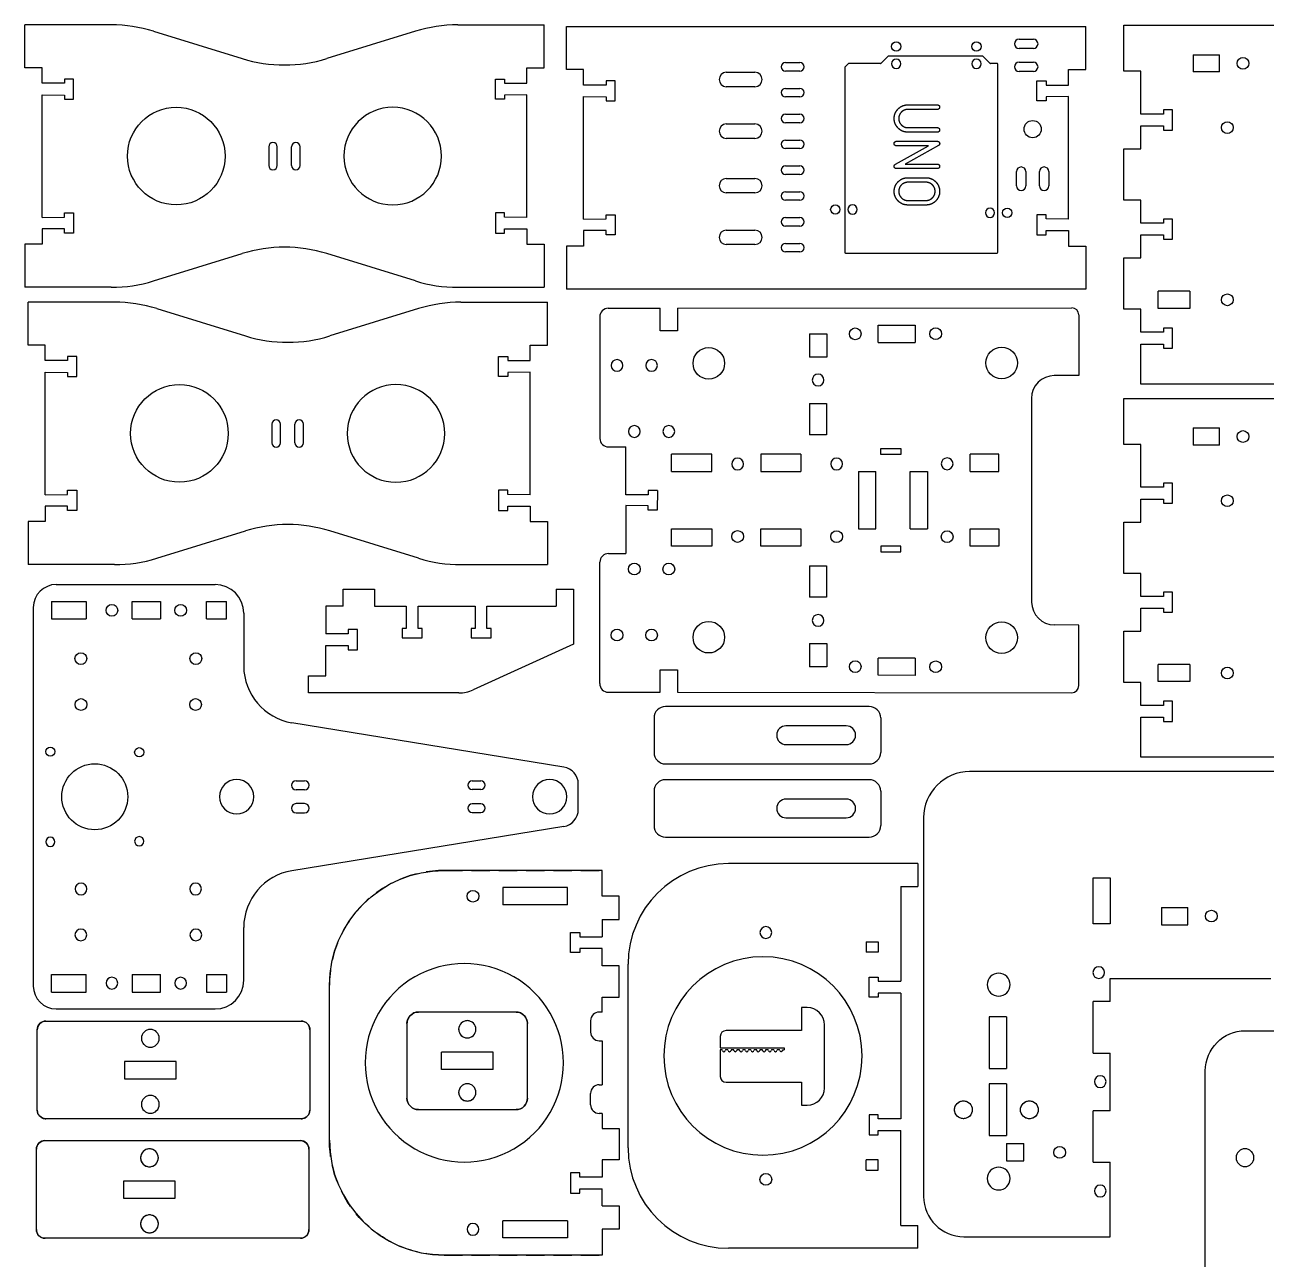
# Model space of a CAD drawing. Header units: millimetres. Extents: x 58 to 1328, y -752 to 2.
# Drawn here: x 58.4 to 491, y -427.8 to 2.2 of the extents above; entities that cross this region are included whole.
import ezdxf

# ---------------------------------------------------------------- set-up
doc = ezdxf.new("R2010")
doc.units = ezdxf.units.MM
doc.linetypes.add('HIDDEN', pattern=[9.525, 6.35, -3.175])
doc.layers.get('0').update_dxf_attribs({"color": 253, "lineweight": 70, "true_color": 0x8faf8f})
doc.layers.add('Hidden', color=38, linetype='HIDDEN', lineweight=70, true_color=0x482605)

msp = doc.modelspace()

# ---------------------------------------------------------------- linework, layer by layer
at = {"color": 38, "lineweight": -3, "true_color": 0x482605}
for p, q in [((88.51, 2.15), (58.38, 2.15)), ((58.38, -12.83), (58.38, 2.15)), ((209.26, 2.15), (239.38, 2.15)), ((239.38, -12.83), (239.38, 2.15)), ((247.15, 1.53), (428.15, 1.53)), ((247.15, -13.45), (247.15, 1.53)), ((428.15, -13.45), (428.15, 1.53)), ((441.41, 2), (616.01, 2)), ((441.41, -14), (441.41, 2)), ((103.25, -0.07), (134.14, -9.6)), ((194.51, -0.07), (163.62, -9.6)), ((404.9, -2.85), (409.9, -2.85)), ((409.9, -6.09), (404.9, -6.09)), ((465.58, -8.26), (465.58, -14.26)), ((465.58, -8.26), (474.73, -8.26)), ((474.73, -14.26), (474.73, -8.26)), ((64.38, -12.83), (58.38, -12.83)), ((64.38, -18.2), (64.38, -12.83)), ((233.38, -18.2), (233.38, -12.83)), ((233.38, -12.83), (239.38, -12.83)), ((323.53, -10.97), (328.53, -10.97)), ((344.16, -12.77), (344.16, -77.08)), ((345.46, -11.37), (344.23, -12.59)), ((356.63, -11.29), (345.64, -11.29)), ((359.2, -8.83), (356.81, -11.22)), ((392.19, -8.75), (359.38, -8.75)), ((394.76, -11.22), (392.37, -8.83)), ((397.24, -11.29), (394.94, -11.29)), ((397.5, -77.08), (397.5, -11.55)), ((404.9, -10.85), (409.9, -10.85)), ((72.18, -16.75), (72.18, -18.2)), ((75.38, -16.75), (72.18, -16.75)), ((75.38, -23.75), (75.38, -16.75)), ((222.38, -23.75), (222.38, -16.75)), ((222.38, -16.75), (225.58, -16.75)), ((225.58, -16.75), (225.58, -18.2)), ((253.15, -13.45), (247.15, -13.45)), ((253.15, -18.82), (253.15, -13.45)), ((302.87, -14.39), (312.87, -14.39)), ((328.53, -13.97), (323.53, -13.97)), ((409.9, -14.09), (404.9, -14.09)), ((422.15, -18.82), (422.15, -13.45)), ((422.15, -13.45), (428.15, -13.45)), ((447.41, -14), (441.41, -14)), ((447.41, -28.95), (447.41, -14)), ((474.73, -14.26), (465.58, -14.26)), ((72.18, -18.2), (64.38, -18.2)), ((225.58, -18.2), (233.38, -18.2)), ((260.95, -18.82), (253.15, -18.82)), ((260.95, -17.37), (260.95, -18.82)), ((264.15, -17.37), (260.95, -17.37)), ((264.15, -24.37), (264.15, -17.37)), ((312.87, -19.39), (302.87, -19.39)), ((323.53, -19.97), (328.53, -19.97)), ((411.15, -24.37), (411.15, -17.37)), ((411.15, -17.37), (414.35, -17.37)), ((414.35, -17.37), (414.35, -18.82)), ((414.35, -18.82), (422.15, -18.82)), ((64.38, -22.2), (72.18, -22.3)), ((64.38, -64.92), (64.38, -22.2)), ((72.18, -22.3), (72.18, -23.75)), ((72.18, -23.75), (75.38, -23.75)), ((225.58, -23.75), (222.38, -23.75)), ((233.38, -22.2), (225.58, -22.3)), ((225.58, -22.3), (225.58, -23.75)), ((233.38, -64.92), (233.38, -22.2)), ((253.15, -22.82), (260.95, -22.92)), ((253.15, -65.54), (253.15, -22.82)), ((260.95, -22.92), (260.95, -24.37)), ((260.95, -24.37), (264.15, -24.37)), ((328.53, -22.97), (323.53, -22.97)), ((366.14, -25.72), (375.88, -25.72)), ((414.35, -24.37), (411.15, -24.37)), ((422.15, -22.82), (414.35, -22.92)), ((414.35, -22.92), (414.35, -24.37)), ((422.15, -65.54), (422.15, -22.82)), ((323.53, -28.97), (328.53, -28.97)), ((375.88, -27.31), (368.09, -27.31)), ((455.21, -28.95), (447.41, -28.95)), ((455.21, -27.5), (455.21, -28.95)), ((458.41, -27.5), (455.21, -27.5)), ((458.41, -34.5), (458.41, -27.5)), ((302.87, -32.39), (312.87, -32.39)), ((328.53, -31.97), (323.53, -31.97)), ((368.08, -33.65), (375.88, -33.65)), ((447.41, -33.05), (455.21, -33.05)), ((447.41, -41.05), (447.41, -33.05)), ((455.21, -33.05), (455.21, -34.5)), ((455.21, -34.5), (458.41, -34.5)), ((312.87, -37.39), (302.87, -37.39)), ((323.53, -37.97), (328.53, -37.97)), ((362.74, -38.41), (375.43, -38.41)), ((375.88, -35.24), (366.14, -35.24)), ((143.38, -40.31), (143.38, -46.81)), ((146.38, -46.81), (146.38, -40.31)), ((151.38, -46.81), (151.38, -40.31)), ((154.38, -46.81), (154.38, -40.31)), ((328.53, -40.97), (323.53, -40.97)), ((361.79, -46.44), (373.39, -40)), ((373.39, -40), (362.75, -40)), ((376.83, -39.9), (365.24, -46.34)), ((441.41, -41.05), (447.41, -41.05)), ((441.41, -58.95), (441.41, -41.05)), ((323.53, -46.97), (328.53, -46.97)), ((365.24, -46.34), (374.98, -46.34)), ((302.87, -51.39), (312.87, -51.39)), ((328.53, -49.97), (323.53, -49.97)), ((374.98, -47.93), (363.24, -47.93)), ((366.14, -51.1), (372.49, -51.1)), ((404.03, -53.98), (404.03, -48.98)), ((407.27, -48.98), (407.27, -53.98)), ((412.03, -53.98), (412.03, -48.98)), ((415.27, -48.98), (415.27, -53.98)), ((323.53, -55.97), (328.53, -55.97)), ((372.49, -52.69), (368.09, -52.69)), ((312.87, -56.39), (302.87, -56.39)), ((328.53, -58.97), (323.53, -58.97)), ((368.08, -59.03), (372.49, -59.03)), ((447.41, -58.95), (441.41, -58.95)), ((447.41, -66.95), (447.41, -58.95)), ((64.38, -64.92), (72.18, -64.82)), ((72.18, -64.82), (72.18, -63.37)), ((72.18, -63.37), (75.38, -63.37)), ((75.38, -63.37), (75.38, -70.37)), ((222.38, -63.37), (222.38, -70.37)), ((225.58, -63.37), (222.38, -63.37)), ((225.58, -64.82), (225.58, -63.37)), ((233.38, -64.92), (225.58, -64.82)), ((260.95, -65.44), (260.95, -63.99)), ((260.95, -63.99), (264.15, -63.99)), ((264.15, -63.99), (264.15, -70.99)), ((369.76, -60.62), (366.14, -60.62)), ((411.15, -63.99), (411.15, -70.99)), ((414.35, -63.99), (411.15, -63.99)), ((414.35, -65.44), (414.35, -63.99)), ((72.18, -68.92), (64.38, -68.92)), ((64.38, -68.92), (64.38, -74.29)), ((72.18, -70.37), (72.18, -68.92)), ((225.58, -68.92), (233.38, -68.92)), ((225.58, -70.37), (225.58, -68.92)), ((233.38, -68.92), (233.38, -74.29)), ((253.15, -65.54), (260.95, -65.44)), ((323.53, -64.97), (328.53, -64.97)), ((328.53, -67.97), (323.53, -67.97)), ((422.15, -65.54), (414.35, -65.44)), ((455.21, -66.95), (447.41, -66.95)), ((455.21, -65.5), (455.21, -66.95)), ((458.41, -65.5), (455.21, -65.5)), ((458.41, -72.5), (458.41, -65.5)), ((75.38, -70.37), (72.18, -70.37)), ((222.38, -70.37), (225.58, -70.37)), ((260.95, -69.54), (253.15, -69.54)), ((253.15, -69.54), (253.15, -74.91)), ((260.95, -70.99), (260.95, -69.54)), ((264.15, -70.99), (260.95, -70.99)), ((302.87, -69.39), (312.87, -69.39)), ((411.15, -70.99), (414.35, -70.99)), ((414.35, -69.54), (422.15, -69.54)), ((414.35, -70.99), (414.35, -69.54)), ((422.15, -69.54), (422.15, -74.91)), ((447.41, -71.05), (455.21, -71.05)), ((447.41, -79.05), (447.41, -71.05)), ((455.21, -71.05), (455.21, -72.5)), ((455.21, -72.5), (458.41, -72.5)), ((64.38, -74.29), (58.38, -74.29)), ((58.38, -74.29), (58.38, -89.27)), ((103.25, -87.05), (134.14, -77.52)), ((194.51, -87.05), (163.62, -77.52)), ((233.38, -74.29), (239.38, -74.29)), ((239.38, -74.29), (239.38, -89.27)), ((253.15, -74.91), (247.15, -74.91)), ((247.15, -74.91), (247.15, -89.89)), ((312.87, -74.39), (302.87, -74.39)), ((323.53, -73.97), (328.53, -73.97)), ((328.53, -76.97), (323.53, -76.97)), ((344.41, -77.33), (397.24, -77.33)), ((422.15, -74.91), (428.15, -74.91)), ((428.15, -74.91), (428.15, -89.89)), ((441.41, -79.05), (447.41, -79.05)), ((441.41, -96.95), (441.41, -79.05)), ((88.51, -89.27), (58.38, -89.27)), ((209.26, -89.27), (239.38, -89.27)), ((428.15, -89.89), (247.15, -89.89)), ((453.42, -96.64), (453.42, -90.64)), ((464.42, -90.64), (453.42, -90.64)), ((464.42, -90.64), (464.42, -96.64)), ((89.63, -94.47), (59.5, -94.47)), ((59.5, -109.45), (59.5, -94.47)), ((210.38, -94.47), (240.5, -94.47)), ((240.5, -109.45), (240.5, -94.47)), ((104.37, -96.69), (135.26, -106.22)), ((195.63, -96.69), (164.74, -106.22)), ((261.75, -96.6), (279.83, -96.58)), ((279.83, -104.48), (279.83, -96.58)), ((285.83, -96.57), (423.25, -96.41)), ((285.83, -96.57), (285.83, -104.48)), ((425.76, -98.91), (425.78, -120.01)), ((447.41, -96.95), (441.41, -96.95)), ((447.41, -104.95), (447.41, -96.95)), ((464.42, -96.64), (453.42, -96.64)), ((258.76, -99.61), (258.81, -141.91)), ((355.86, -102.49), (368.76, -102.47)), ((355.86, -108.49), (355.86, -102.49)), ((368.76, -102.47), (368.76, -108.47)), ((455.21, -103.5), (455.21, -104.95)), ((458.41, -103.5), (455.21, -103.5)), ((458.41, -110.5), (458.41, -103.5)), ((285.83, -104.48), (279.83, -104.48)), ((331.87, -105.45), (331.87, -113.6)), ((331.87, -105.45), (337.87, -105.45)), ((337.87, -105.45), (337.87, -113.6)), ((455.21, -104.95), (447.41, -104.95)), ((65.5, -109.45), (59.5, -109.45)), ((65.5, -114.82), (65.5, -109.45)), ((234.5, -114.82), (234.5, -109.45)), ((234.5, -109.45), (240.5, -109.45)), ((355.86, -108.49), (368.76, -108.47)), ((447.41, -123), (447.41, -109.05)), ((447.41, -109.05), (455.21, -109.05)), ((455.21, -109.05), (455.21, -110.5)), ((455.21, -110.5), (458.41, -110.5)), ((73.3, -114.82), (65.5, -114.82)), ((73.3, -113.37), (73.3, -114.82)), ((76.5, -113.37), (73.3, -113.37)), ((76.5, -120.37), (76.5, -113.37)), ((223.5, -120.37), (223.5, -113.37)), ((223.5, -113.37), (226.7, -113.37)), ((226.7, -113.37), (226.7, -114.82)), ((226.7, -114.82), (234.5, -114.82)), ((337.87, -113.6), (331.87, -113.6)), ((65.5, -118.82), (73.3, -118.92)), ((65.5, -161.54), (65.5, -118.82)), ((73.3, -118.92), (73.3, -120.37)), ((73.3, -120.37), (76.5, -120.37)), ((226.7, -120.37), (223.5, -120.37)), ((234.5, -118.82), (226.7, -118.92)), ((226.7, -118.92), (226.7, -120.37)), ((234.5, -161.54), (234.5, -118.82)), ((425.78, -120.01), (417.2, -120.03)), ((1201.31, -123), (447.41, -123)), ((331.83, -129.72), (337.83, -129.71)), ((331.83, -129.72), (331.85, -140.66)), ((337.83, -129.71), (337.85, -140.66)), ((409.22, -128.04), (409.3, -198.91)), ((441.41, -128), (616.01, -128)), ((441.41, -144), (441.41, -128)), ((144.5, -136.93), (144.5, -143.43)), ((147.5, -143.43), (147.5, -136.93)), ((152.5, -143.43), (152.5, -136.93)), ((155.5, -143.43), (155.5, -136.93)), ((465.58, -138.26), (465.58, -144.26)), ((465.58, -138.26), (474.73, -138.26)), ((474.73, -144.26), (474.73, -138.26)), ((337.85, -140.66), (331.85, -140.66)), ((261.81, -144.9), (267.81, -144.89)), ((267.83, -161.63), (267.81, -144.89)), ((356.73, -145.49), (363.68, -145.48)), ((356.73, -147.49), (356.73, -145.49)), ((363.68, -145.48), (363.68, -147.48)), ((447.41, -144), (441.41, -144)), ((447.41, -158.95), (447.41, -144)), ((474.73, -144.26), (465.58, -144.26)), ((297.78, -147.46), (283.78, -147.46)), ((283.78, -153.46), (283.78, -147.46)), ((297.78, -153.46), (297.78, -147.46)), ((328.88, -147.46), (314.88, -147.46)), ((314.88, -147.46), (314.88, -153.46)), ((328.88, -147.46), (328.88, -153.46)), ((363.68, -147.48), (356.73, -147.49)), ((397.83, -147.46), (387.83, -147.46)), ((387.83, -153.46), (387.83, -147.46)), ((397.83, -153.46), (397.83, -147.46)), ((283.78, -153.46), (297.78, -153.46)), ((314.88, -153.46), (328.88, -153.46)), ((348.96, -153.47), (354.96, -153.46)), ((348.96, -153.47), (348.99, -173.46)), ((354.99, -173.47), (354.96, -153.46)), ((366.96, -153.47), (372.96, -153.46)), ((366.98, -173.46), (366.96, -153.47)), ((372.96, -153.46), (372.98, -173.47)), ((387.83, -153.46), (397.83, -153.46)), ((73.3, -161.44), (73.3, -159.99)), ((73.3, -159.99), (76.5, -159.99)), ((76.5, -159.99), (76.5, -166.99)), ((223.5, -159.99), (223.5, -166.99)), ((226.7, -159.99), (223.5, -159.99)), ((226.7, -161.44), (226.7, -159.99)), ((278.84, -160.02), (275.63, -160.05)), ((275.63, -160.05), (275.63, -161.56)), ((278.84, -160.02), (278.83, -166.91)), ((455.21, -158.95), (447.41, -158.95)), ((455.21, -157.5), (455.21, -158.95)), ((458.41, -157.5), (455.21, -157.5)), ((458.41, -164.5), (458.41, -157.5)), ((65.5, -161.54), (73.3, -161.44)), ((234.5, -161.54), (226.7, -161.44)), ((275.63, -161.56), (267.83, -161.63)), ((447.41, -163.05), (455.21, -163.05)), ((447.41, -171.05), (447.41, -163.05)), ((455.21, -163.05), (455.21, -164.5)), ((73.3, -165.54), (65.5, -165.54)), ((65.5, -165.54), (65.5, -170.91)), ((73.3, -166.99), (73.3, -165.54)), ((76.5, -166.99), (73.3, -166.99)), ((223.5, -166.99), (226.7, -166.99)), ((226.7, -165.54), (234.5, -165.54)), ((226.7, -166.99), (226.7, -165.54)), ((234.5, -165.54), (234.5, -170.91)), ((267.83, -165.3), (267.81, -182.04)), ((275.63, -165.38), (267.83, -165.3)), ((275.63, -166.88), (275.63, -165.38)), ((278.83, -166.91), (275.63, -166.88)), ((455.21, -164.5), (458.41, -164.5)), ((65.5, -170.91), (59.5, -170.91)), ((59.5, -170.91), (59.5, -185.89)), ((234.5, -170.91), (240.5, -170.91)), ((240.5, -170.91), (240.5, -185.89)), ((441.41, -171.05), (447.41, -171.05)), ((441.41, -188.95), (441.41, -171.05)), ((104.37, -183.67), (135.26, -174.14)), ((195.63, -183.67), (164.74, -174.14)), ((283.78, -173.47), (297.78, -173.47)), ((283.78, -179.47), (283.78, -173.47)), ((297.78, -173.47), (297.78, -179.47)), ((314.88, -173.47), (328.88, -173.47)), ((314.88, -179.47), (314.88, -173.47)), ((328.88, -173.47), (328.88, -179.47)), ((348.99, -173.46), (354.99, -173.47)), ((366.98, -173.46), (372.98, -173.47)), ((387.83, -173.47), (397.83, -173.47)), ((387.83, -179.47), (387.83, -173.47)), ((397.83, -173.47), (397.83, -179.47)), ((297.78, -179.47), (283.78, -179.47)), ((328.88, -179.47), (314.88, -179.47)), ((356.73, -179.44), (356.73, -181.44)), ((363.68, -179.45), (356.73, -179.44)), ((356.73, -181.44), (363.68, -181.45)), ((363.68, -181.45), (363.68, -179.45)), ((397.83, -179.47), (387.83, -179.47)), ((89.63, -185.89), (59.5, -185.89)), ((210.38, -185.89), (240.5, -185.89)), ((258.76, -227.33), (258.81, -185.03)), ((261.81, -182.03), (267.81, -182.04)), ((331.85, -186.27), (331.83, -197.22)), ((331.85, -186.27), (337.85, -186.27)), ((337.85, -186.27), (337.83, -197.22)), ((447.41, -188.95), (441.41, -188.95)), ((447.41, -196.95), (447.41, -188.95)), ((69.34, -192.82), (124.69, -192.82)), ((169.3, -194.39), (180.3, -194.39)), ((169.3, -200.39), (169.3, -194.39)), ((180.3, -194.39), (180.3, -200.39)), ((243.6, -194.39), (249.6, -194.39)), ((243.6, -194.39), (243.6, -200.39)), ((249.6, -194.39), (249.6, -213.57)), ((67.73, -198.7), (67.73, -204.82)), ((67.73, -198.7), (79.72, -198.7)), ((79.72, -198.7), (79.72, -204.82)), ((95.78, -198.7), (105.64, -198.7)), ((95.78, -204.82), (95.78, -198.7)), ((105.64, -198.7), (105.64, -204.82)), ((121.71, -198.7), (128.69, -198.7)), ((121.71, -204.82), (121.71, -198.7)), ((128.69, -204.82), (128.69, -198.7)), ((337.83, -197.22), (331.83, -197.22)), ((455.21, -196.95), (447.41, -196.95)), ((455.21, -195.5), (455.21, -196.95)), ((458.41, -195.5), (455.21, -195.5)), ((458.41, -202.5), (458.41, -195.5)), ((61.34, -200.82), (61.34, -332.68)), ((134.69, -202.82), (134.69, -221.24)), ((163.3, -200.39), (163.3, -209.98)), ((169.3, -200.39), (163.3, -200.39)), ((180.3, -200.39), (191.35, -200.39)), ((191.35, -200.39), (191.35, -208.19)), ((195.45, -208.19), (195.45, -200.39)), ((195.45, -200.39), (215.35, -200.39)), ((215.35, -200.39), (215.35, -208.19)), ((219.45, -208.19), (219.45, -200.39)), ((219.45, -200.39), (243.6, -200.39)), ((447.41, -201.05), (455.21, -201.05)), ((447.41, -209.05), (447.41, -201.05)), ((455.21, -201.05), (455.21, -202.5)), ((455.21, -202.5), (458.41, -202.5)), ((67.73, -204.82), (79.72, -204.82)), ((95.78, -204.82), (105.64, -204.82)), ((121.71, -204.82), (128.69, -204.82)), ((425.78, -206.92), (417.29, -206.9)), ((425.76, -228.02), (425.78, -206.92)), ((171.1, -209.98), (163.3, -209.98)), ((171.1, -208.53), (171.1, -209.98)), ((174.3, -208.53), (171.1, -208.53)), ((174.3, -215.53), (174.3, -208.53)), ((189.9, -208.19), (189.9, -211.39)), ((191.35, -208.19), (189.9, -208.19)), ((189.9, -211.39), (196.9, -211.39)), ((196.9, -208.19), (195.45, -208.19)), ((196.9, -211.39), (196.9, -208.19)), ((215.35, -208.19), (213.9, -208.19)), ((213.9, -208.19), (213.9, -211.39)), ((213.9, -211.39), (220.9, -211.39)), ((220.9, -208.19), (219.45, -208.19)), ((220.9, -211.39), (220.9, -208.19)), ((441.41, -209.05), (447.41, -209.05)), ((441.41, -226.95), (441.41, -209.05)), ((163.3, -214.08), (171.1, -214.08)), ((163.3, -224.57), (163.3, -214.08)), ((171.1, -214.08), (171.1, -215.53)), ((171.1, -215.53), (174.3, -215.53)), ((249.6, -213.57), (214.64, -229.49)), ((331.87, -213.33), (331.87, -221.48)), ((331.87, -213.33), (337.87, -213.33)), ((337.87, -213.33), (337.87, -221.48)), ((355.86, -224.44), (355.86, -218.44)), ((368.76, -218.46), (355.86, -218.44)), ((368.76, -218.46), (368.76, -224.46)), ((453.42, -226.64), (453.42, -220.64)), ((464.42, -220.64), (453.42, -220.64)), ((464.42, -220.64), (464.42, -226.64)), ((157.3, -230.57), (157.3, -224.57)), ((157.3, -224.57), (163.3, -224.57)), ((279.83, -230.35), (279.83, -222.48)), ((279.83, -222.48), (285.83, -222.48)), ((285.83, -222.48), (285.83, -230.36)), ((337.87, -221.48), (331.87, -221.48)), ((368.76, -224.46), (355.86, -224.44)), ((447.41, -226.95), (441.41, -226.95)), ((447.41, -234.95), (447.41, -226.95)), ((464.42, -226.64), (453.42, -226.64)), ((209.67, -230.57), (157.3, -230.57)), ((261.75, -230.33), (279.83, -230.35)), ((285.83, -230.36), (423.25, -230.52)), ((455.21, -233.5), (455.21, -234.95)), ((458.41, -233.5), (455.21, -233.5)), ((458.41, -240.5), (458.41, -233.5)), ((455.21, -234.95), (447.41, -234.95)), ((246.26, -256.4), (151.48, -240.98)), ((447.41, -253), (447.41, -239.05)), ((447.41, -239.05), (455.21, -239.05)), ((455.21, -239.05), (455.21, -240.5)), ((455.21, -240.5), (458.41, -240.5)), ((1201.31, -253), (447.41, -253)), ((1211.31, -258), (387.66, -258)), ((152.91, -261.15), (155.91, -261.15)), ((214.32, -261.25), (217.32, -261.25)), ((251.29, -271.18), (251.29, -262.32)), ((155.91, -264.35), (152.91, -264.35)), ((217.32, -264.25), (214.32, -264.25)), ((155.91, -269.15), (152.91, -269.15)), ((152.91, -272.35), (155.91, -272.35)), ((217.32, -269.25), (214.32, -269.25)), ((214.32, -272.25), (217.32, -272.25)), ((371.66, -274), (371.66, -406)), ((246.26, -277.1), (151.48, -292.52)), ((259.57, -292.43), (204.57, -292.43)), ((259.57, -301.4), (259.57, -292.43)), ((369.66, -290.05), (303.66, -290.05)), ((369.66, -290.05), (369.66, -298.05)), ((225, -298.4), (225, -304.4)), ((247.57, -298.4), (225, -298.4)), ((247.57, -304.4), (247.57, -298.4)), ((363.66, -298.05), (369.66, -298.05)), ((363.66, -298.05), (363.66, -331.05)), ((430.7, -295), (436.7, -295)), ((430.7, -311), (430.7, -295)), ((436.7, -295), (436.7, -311)), ((265.57, -301.4), (259.57, -301.4)), ((265.57, -309.55), (265.57, -301.4)), ((247.57, -304.4), (225, -304.4)), ((454.56, -305.33), (454.56, -311.33)), ((454.56, -305.33), (463.71, -305.33)), ((463.71, -311.33), (463.71, -305.33)), ((259.57, -309.55), (259.57, -315.5)), ((259.57, -309.55), (265.57, -309.55)), ((436.7, -311), (430.7, -311)), ((454.56, -311.33), (463.71, -311.33)), ((134.69, -330.68), (134.69, -312.26)), ((248.57, -321.05), (248.57, -314.05)), ((248.57, -314.05), (251.77, -314.05)), ((251.77, -314.05), (251.77, -315.5)), ((251.77, -315.5), (259.57, -315.5)), ((259.57, -319.6), (251.77, -319.6)), ((251.77, -319.6), (251.77, -321.05)), ((259.57, -325.6), (259.57, -319.6)), ((351.66, -317.3), (351.66, -320.9)), ((351.66, -317.3), (355.86, -317.3)), ((355.86, -317.3), (355.86, -320.9)), ((251.77, -321.05), (248.57, -321.05)), ((355.86, -320.9), (351.66, -320.9)), ((67.73, -334.8), (67.73, -328.68)), ((67.73, -328.68), (79.72, -328.68)), ((79.72, -334.8), (79.72, -328.68)), ((95.78, -328.68), (105.64, -328.68)), ((95.78, -328.68), (95.78, -334.8)), ((105.64, -334.8), (105.64, -328.68)), ((121.71, -328.68), (121.71, -334.8)), ((121.71, -328.68), (128.69, -328.68)), ((128.69, -328.68), (128.69, -334.8)), ((265.57, -325.6), (259.57, -325.6)), ((265.57, -336.55), (265.57, -325.6)), ((268.66, -389.05), (268.66, -325.05)), ((164.57, -386.41), (164.57, -332.43)), ((352.66, -329.6), (355.86, -329.6)), ((352.66, -336.6), (352.66, -329.6)), ((355.86, -329.6), (355.86, -331.05)), ((355.86, -331.05), (363.66, -331.05)), ((436.71, -338.13), (436.71, -330.08)), ((436.71, -330.08), (492.64, -330.08)), ((67.73, -334.8), (79.72, -334.8)), ((95.78, -334.8), (105.64, -334.8)), ((121.71, -334.8), (128.69, -334.8)), ((259.57, -341.76), (259.57, -336.55)), ((259.57, -336.55), (265.57, -336.55)), ((355.86, -336.6), (352.66, -336.6)), ((355.86, -335.15), (355.86, -336.6)), ((363.66, -335.15), (355.86, -335.15)), ((363.66, -335.15), (363.66, -378.95)), ((69.34, -340.68), (124.69, -340.68)), ((229.58, -341.75), (195.58, -341.75)), ((259.57, -341.76), (258.57, -341.76)), ((331.1, -340.21), (329.1, -340.21)), ((329.1, -340.21), (329.1, -348.21)), ((430.7, -356.03), (430.7, -338.13)), ((436.71, -338.13), (430.7, -338.13)), ((65.72, -344.91), (154.72, -344.91)), ((191.58, -345.75), (191.58, -371.75)), ((233.58, -371.75), (233.58, -345.75)), ((255.57, -344.76), (255.57, -348.76)), ((394.51, -343.42), (394.51, -361.42)), ((400.51, -343.42), (394.51, -343.42)), ((400.51, -343.42), (400.51, -361.42)), ((62.72, -375.91), (62.72, -347.91)), ((157.72, -347.91), (157.72, -375.91)), ((300.77, -350.21), (300.77, -354.21)), ((329.1, -348.21), (302.77, -348.21)), ((337.1, -368.21), (337.1, -346.21)), ((483.81, -348.27), (534.85, -348.27)), ((258.57, -351.76), (259.57, -351.76)), ((259.57, -351.76), (259.57, -367.08)), ((300.77, -354.21), (323, -354.21)), ((323, -354.21), (323, -354.91)), ((93.14, -358.99), (93.14, -364.99)), ((111.14, -358.99), (93.14, -358.99)), ((111.14, -364.99), (111.14, -358.99)), ((221.58, -355.75), (203.58, -355.75)), ((203.58, -361.75), (203.58, -355.75)), ((221.58, -361.75), (221.58, -355.75)), ((301.33, -354.91), (300.77, -354.91)), ((300.77, -354.91), (300.77, -364.21)), ((303.33, -354.91), (302.72, -354.91)), ((305.33, -354.91), (304.72, -354.91)), ((307.33, -354.91), (306.72, -354.91)), ((309.33, -354.91), (308.72, -354.91)), ((311.33, -354.91), (310.72, -354.91)), ((313.33, -354.91), (312.72, -354.91)), ((315.33, -354.91), (314.72, -354.91)), ((317.33, -354.91), (316.72, -354.91)), ((319.33, -354.91), (318.72, -354.91)), ((321.33, -354.91), (320.72, -354.91)), ((322.5, -354.91), (323, -354.91)), ((430.7, -356.03), (436.7, -356.03)), ((436.7, -376.13), (436.7, -356.03)), ((221.58, -361.75), (203.58, -361.75)), ((394.51, -361.42), (400.51, -361.42)), ((469.81, -494.27), (469.81, -362.27)), ((93.14, -364.99), (111.14, -364.99)), ((258.57, -367.08), (259.57, -367.08)), ((302.77, -366.21), (329.1, -366.21)), ((329.1, -366.21), (329.1, -374.21)), ((394.51, -366.8), (394.51, -384.8)), ((400.51, -366.8), (394.51, -366.8)), ((400.51, -366.8), (400.51, -384.8)), ((255.57, -374.08), (255.57, -370.08)), ((195.58, -375.75), (229.58, -375.75)), ((329.1, -374.21), (331.1, -374.21)), ((430.7, -394.03), (430.7, -376.13)), ((436.7, -376.13), (430.7, -376.13)), ((154.72, -378.91), (65.72, -378.91)), ((259.57, -377.08), (258.57, -377.08)), ((259.57, -377.08), (259.57, -382.29)), ((352.66, -377.5), (352.66, -384.5)), ((355.86, -377.5), (352.66, -377.5)), ((355.86, -378.95), (355.86, -377.5)), ((363.66, -378.95), (355.86, -378.95)), ((259.57, -382.29), (265.57, -382.29)), ((265.57, -382.29), (265.57, -393.24)), ((352.66, -384.5), (355.86, -384.5)), ((355.86, -383.05), (363.66, -383.05)), ((355.86, -384.5), (355.86, -383.05)), ((363.66, -416.05), (363.66, -383.05)), ((394.51, -384.8), (400.51, -384.8)), ((65.41, -386.53), (154.41, -386.53)), ((400.53, -387.57), (406.53, -387.57)), ((400.53, -387.57), (400.53, -393.57)), ((406.53, -393.57), (406.53, -387.57)), ((62.41, -417.53), (62.41, -389.53)), ((157.41, -389.53), (157.41, -417.53)), ((259.57, -393.24), (259.57, -399.24)), ((265.57, -393.24), (259.57, -393.24)), ((351.66, -396.8), (351.66, -393.2)), ((355.86, -393.2), (351.66, -393.2)), ((355.86, -396.8), (355.86, -393.2)), ((400.53, -393.57), (406.53, -393.57)), ((248.57, -397.79), (248.57, -404.79)), ((251.77, -397.79), (248.57, -397.79)), ((251.77, -399.24), (251.77, -397.79)), ((351.66, -396.8), (355.86, -396.8)), ((430.7, -394.03), (436.7, -394.03)), ((436.7, -420), (436.7, -394.03)), ((92.83, -400.61), (92.83, -406.61)), ((110.83, -400.61), (92.83, -400.61)), ((110.83, -406.61), (110.83, -400.61)), ((259.57, -399.24), (251.77, -399.24)), ((92.83, -406.61), (110.83, -406.61)), ((248.57, -404.79), (251.77, -404.79)), ((251.77, -403.34), (259.57, -403.34)), ((251.77, -404.79), (251.77, -403.34)), ((259.57, -409.29), (259.57, -403.34)), ((259.57, -409.29), (265.57, -409.29)), ((265.57, -409.29), (265.57, -417.44)), ((225, -420.44), (225, -414.44)), ((247.57, -414.44), (225, -414.44)), ((247.57, -414.44), (247.57, -420.44)), ((265.57, -417.44), (259.57, -417.44)), ((259.57, -417.44), (259.57, -426.41)), ((363.66, -416.05), (369.66, -416.05)), ((369.66, -424.05), (369.66, -416.05)), ((154.41, -420.53), (65.41, -420.53)), ((247.57, -420.44), (225, -420.44)), ((385.66, -420), (436.7, -420)), ((259.57, -426.41), (204.57, -426.41)), ((369.66, -424.05), (303.66, -424.05))]:
    msp.add_line(p, q, dxfattribs=at)
at = {"color": 98, "lineweight": -3, "true_color": 0x054805}
for p, q in [((352.68, -235.31), (281.68, -235.31)), ((277.68, -239.31), (277.68, -251.31)), ((344.68, -242.06), (323.68, -242.06)), ((356.68, -239.31), (356.68, -251.31)), ((323.68, -248.56), (344.68, -248.56)), ((281.68, -255.31), (352.68, -255.31)), ((352.68, -260.81), (281.68, -260.81)), ((277.68, -264.81), (277.68, -276.81)), ((344.68, -267.56), (323.68, -267.56)), ((356.68, -264.81), (356.68, -276.81)), ((323.68, -274.06), (344.68, -274.06)), ((281.68, -280.81), (352.68, -280.81))]:
    msp.add_line(p, q, dxfattribs=at)
at = {"color": 38, "lineweight": -3, "true_color": 0x482605}
for centre, radius in [((362.11, -5.39), 1.62), ((390.04, -5.39), 1.62), ((482.96, -11.26), 2.05), ((111.15, -43.56), 17), ((409.65, -34.18), 3), ((477.52, -33.64), 2.05), ((340.87, -62.18), 1.62), ((400.79, -63.32), 1.62), ((477.52, -93.64), 2.05), ((347.81, -105.5), 2.05), ((375.86, -105.46), 2.05), ((296.78, -115.76), 5.5), ((398.83, -115.63), 5.5), ((112.27, -140.18), 17), ((482.96, -141.26), 2.05), ((477.52, -163.64), 2.05), ((306.82, -176.08), 2.05), ((341.32, -176.12), 2.05), ((379.84, -176.17), 2.05), ((270.83, -187.43), 2.05), ((282.83, -187.43), 2.05), ((88.73, -201.82), 2.05), ((112.69, -201.82), 2.05), ((296.78, -211.17), 5.5), ((398.83, -211.3), 5.5), ((264.78, -210.43), 2.05), ((276.83, -210.43), 2.05), ((77.91, -218.63), 2.05), ((117.99, -218.63), 2.05), ((347.81, -221.43), 2.05), ((375.86, -221.47), 2.05), ((477.52, -223.64), 2.05), ((77.96, -234.63), 2.05), ((117.89, -234.63), 2.05), ((67.26, -251.04), 1.6), ((98.26, -251.25), 1.6), ((82.76, -266.75), 11.5), ((214.57, -301.4), 2.05), ((471.95, -308.33), 2.05), ((419.08, -390.64), 2.05), ((316.66, -400.05), 2.05)]:
    msp.add_circle(centre, radius, dxfattribs=at)
at = {"color": 38, "lineweight": -3, "true_color": 0x482605, "extrusion": (3.95987e-13, -3.06544e-15, -1)}
msp.add_circle((-362.11, -11.39), 1.62, dxfattribs=at)
at = {"color": 38, "lineweight": -3, "true_color": 0x482605, "extrusion": (3.95974e-13, -3.06544e-15, -1)}
msp.add_circle((-390.04, -11.39), 1.62, dxfattribs=at)
at = {"color": 38, "lineweight": -3, "true_color": 0x482605, "extrusion": (-3.0694e-15, -3.06544e-15, -1)}
for centre in [(-186.61, -43.56), (-187.73, -140.18)]:
    msp.add_circle(centre, 17, dxfattribs=at)
at = {"color": 38, "lineweight": -3, "true_color": 0x482605, "extrusion": (3.95986e-13, -3.06544e-15, -1)}
msp.add_circle((-346.87, -62.18), 1.62, dxfattribs=at)
at = {"color": 38, "lineweight": -3, "true_color": 0x482605, "extrusion": (3.96038e-13, -3.06544e-15, -1)}
msp.add_circle((-394.79, -63.32), 1.62, dxfattribs=at)
at = {"color": 38, "lineweight": -3, "true_color": 0x482605, "extrusion": (6.20977e-17, -4.85568e-15, -1)}
for centre in [(-264.78, -116.5), (-276.83, -116.5), (-334.87, -121.6), (-270.83, -139.5), (-282.83, -139.5), (-306.82, -150.85), (-341.32, -150.81), (-379.84, -150.76), (-334.87, -205.33)]:
    msp.add_circle(centre, 2.05, dxfattribs=at)
at = {"color": 38, "lineweight": -3, "true_color": 0x482605, "extrusion": (9.38225e-15, -5.97317e-15, -1)}
for centre, radius in [((-132.21, -266.75), 6), ((-241.32, -266.75), 6), ((-67.26, -282.46), 1.6), ((-98.26, -282.25), 1.6), ((-77.96, -298.87), 2.05), ((-117.89, -298.87), 2.05), ((-77.91, -314.87), 2.05), ((-117.99, -314.87), 2.05), ((-88.73, -331.68), 2.05), ((-112.69, -331.68), 2.05)]:
    msp.add_circle(centre, radius, dxfattribs=at)
at = {"color": 38, "lineweight": -3, "true_color": 0x482605, "extrusion": (6.20977e-17, -3.67517e-15, -1)}
msp.add_circle((-316.66, -314.05), 2.05, dxfattribs=at)
at = {"color": 38, "lineweight": -3, "true_color": 0x482605, "extrusion": (8.66421e-19, 5.55112e-17, -1)}
msp.add_circle((-397.8, -332.21), 3.97, dxfattribs=at)
at = {"color": 38, "lineweight": -3, "true_color": 0x482605, "extrusion": (8.79829e-19, 5.55112e-17, -1)}
msp.add_circle((-432.7, -328), 2.05, dxfattribs=at)
at = {"color": 38, "lineweight": -3, "true_color": 0x482605, "extrusion": (8.73595e-19, 5.55112e-17, -1)}
msp.add_circle((-433.2, -366), 2.05, dxfattribs=at)
at = {"color": 38, "lineweight": -3, "true_color": 0x482605, "extrusion": (8.64727e-19, 5.55112e-17, -1)}
msp.add_circle((-397.8, -399.77), 3.97, dxfattribs=at)
at = {"color": 38, "lineweight": -3, "true_color": 0x482605, "extrusion": (8.6944e-19, 5.55112e-17, -1)}
msp.add_circle((-433.2, -404.08), 2.05, dxfattribs=at)
at = {"color": 38, "lineweight": -3, "true_color": 0x482605, "extrusion": (8.67362e-19, -8.38386e-16, -1)}
msp.add_circle((-214.57, -417.44), 2.05, dxfattribs=at)
at = {"color": 38, "lineweight": -3, "true_color": 0x482605}
for centre, radius, start, end in [((88.51, -47.85), 50, 72.8523, 90), ((209.26, -47.85), 50, 90, 107.1477), ((404.9, -4.47), 1.62, 90, 270), ((409.9, -4.47), 1.62, 270, 90), ((148.88, 38.18), 50, 252.8523, 287.1477), ((323.53, -12.47), 1.5, 90, 270), ((328.53, -12.47), 1.5, 270, 90), ((344.41, -12.77), 0.254, 135, 180), ((345.64, -11.55), 0.254, 90, 135), ((356.63, -11.04), 0.254, 270, 315), ((359.38, -9.01), 0.254, 90, 135), ((392.19, -9.01), 0.254, 45, 90), ((394.94, -11.04), 0.254, 225, 270), ((397.24, -11.55), 0.254, 0, 90), ((404.9, -12.47), 1.62, 90, 270), ((409.9, -12.47), 1.62, 270, 90), ((302.87, -16.89), 2.5, 90, 270), ((312.87, -16.89), 2.5, 270, 90), ((323.53, -21.47), 1.5, 90, 270), ((328.53, -21.47), 1.5, 270, 90), ((323.53, -30.47), 1.5, 90, 270), ((328.53, -30.47), 1.5, 270, 90), ((302.87, -34.89), 2.5, 90, 270), ((312.87, -34.89), 2.5, 270, 90), ((144.88, -40.31), 1.5, 360, 180), ((152.88, -40.31), 1.5, 0, 180), ((323.53, -39.47), 1.5, 90, 270), ((328.53, -39.47), 1.5, 270, 90), ((144.88, -46.81), 1.5, 180, 0), ((152.88, -46.81), 1.5, 180, 0), ((323.53, -48.47), 1.5, 90, 270), ((328.53, -48.47), 1.5, 270, 90), ((405.65, -48.98), 1.62, 0, 180), ((413.65, -48.98), 1.62, 0, 180), ((302.87, -53.89), 2.5, 90, 270), ((312.87, -53.89), 2.5, 270, 90), ((323.53, -57.47), 1.5, 90, 270), ((328.53, -57.47), 1.5, 270, 90), ((405.65, -53.98), 1.62, 180, 0), ((413.65, -53.98), 1.62, 180, 0), ((323.53, -66.47), 1.5, 90, 270), ((328.53, -66.47), 1.5, 270, 90), ((302.87, -71.89), 2.5, 90, 270), ((312.87, -71.89), 2.5, 270, 90), ((148.88, -125.3), 50, 72.8523, 107.1477), ((323.53, -75.47), 1.5, 90, 270), ((328.53, -75.47), 1.5, 270, 90), ((344.41, -77.08), 0.254, 180, 270), ((397.24, -77.08), 0.254, 270, 0), ((88.51, -39.27), 50, 270, 287.1477), ((209.26, -39.27), 50, 252.8523, 270), ((89.63, -144.47), 50, 72.8523, 90), ((210.38, -144.47), 50, 90, 107.1477), ((261.76, -99.6), 3, 90.067, 180.0674), ((423.26, -98.91), 2.5, 0.0674, 90.067), ((150, -58.44), 50, 252.8523, 287.1477), ((417.22, -128.03), 8, 90.1191, 180.0674), ((146, -136.93), 1.5, 360, 180), ((154, -136.93), 1.5, 0, 180), ((261.81, -141.9), 3, 180.0674, 270.0674), ((146, -143.43), 1.5, 180, 0), ((154, -143.43), 1.5, 180, 0), ((150, -221.92), 50, 72.8523, 107.1477), ((89.63, -135.89), 50, 270, 287.1477), ((210.38, -135.89), 50, 252.8523, 270), ((261.81, -185.03), 3, 89.9326, 179.9326), ((69.34, -200.82), 8, 90, 180), ((124.69, -202.82), 10, 0, 90), ((417.3, -198.9), 8, 180.0674, 269.8809), ((154.69, -221.24), 20, 180, 260.7576), ((261.76, -227.33), 3, 179.9326, 269.933), ((423.26, -228.02), 2.5, 269.933, 359.9326), ((209.67, -218.57), 12, 270, 294.4743), ((245.29, -262.32), 6, 0, 80.7576), ((387.66, -274), 16, 90, 180.0002), ((152.91, -262.75), 1.6, 90, 270), ((155.91, -262.75), 1.6, 270, 90), ((214.32, -262.75), 1.5, 90, 270), ((217.32, -262.75), 1.5, 270, 90), ((152.91, -270.75), 1.6, 90, 270), ((155.91, -270.75), 1.6, 270, 90), ((214.32, -270.75), 1.5, 90, 270), ((217.32, -270.75), 1.5, 270, 90), ((245.29, -271.18), 6, 279.2424, 360), ((154.69, -312.26), 20, 99.2424, 180), ((303.66, -325.05), 35, 90, 180), ((315.66, -357.05), 34.55, 0, 180), ((211.57, -359.4), 34.55, 359.9709, 180.0291), ((69.34, -332.68), 8, 180, 270), ((124.69, -330.68), 10, 270, 0), ((258.57, -344.76), 3, 90, 180), ((331.1, -346.21), 6, 0, 90), ((258.57, -348.76), 3, 180, 270), ((302.77, -350.21), 2, 90, 180), ((315.66, -357.05), 34.55, 180, 360), ((301.33, -355.11), 0.2, 4.096, 90), ((302.03, -355.06), 0.5, 184.096, 355.904), ((302.72, -355.11), 0.2, 90, 175.904), ((303.33, -355.11), 0.2, 4.096, 90), ((304.03, -355.06), 0.5, 184.096, 355.904), ((304.72, -355.11), 0.2, 90, 175.904), ((305.33, -355.11), 0.2, 4.096, 90), ((306.03, -355.06), 0.5, 184.096, 355.904), ((306.72, -355.11), 0.2, 90, 175.904), ((307.33, -355.11), 0.2, 4.096, 90), ((308.03, -355.06), 0.5, 184.096, 355.904), ((308.72, -355.11), 0.2, 90, 175.904), ((309.33, -355.11), 0.2, 4.096, 90), ((310.03, -355.06), 0.5, 184.096, 355.904), ((310.72, -355.11), 0.2, 90, 175.904), ((311.33, -355.11), 0.2, 4.096, 90), ((312.03, -355.06), 0.5, 184.096, 355.904), ((312.72, -355.11), 0.2, 90, 175.904), ((313.33, -355.11), 0.2, 4.096, 90), ((314.03, -355.06), 0.5, 184.096, 355.904), ((314.72, -355.11), 0.2, 90, 175.904), ((315.33, -355.11), 0.2, 4.096, 90), ((316.03, -355.06), 0.5, 184.096, 355.904), ((316.72, -355.11), 0.2, 90, 175.904), ((317.33, -355.11), 0.2, 4.096, 90), ((318.03, -355.06), 0.5, 184.096, 355.904), ((318.72, -355.11), 0.2, 90, 175.904), ((319.33, -355.11), 0.2, 4.096, 90), ((320.03, -355.06), 0.5, 184.096, 355.904), ((320.72, -355.11), 0.2, 90, 175.904), ((321.33, -355.11), 0.2, 4.096, 90), ((322.03, -355.06), 0.5, 184.096, 17.4576), ((211.57, -359.44), 34.55, 179.9709, 0.0291), ((258.57, -370.08), 3, 90, 180), ((302.77, -364.21), 2, 180, 270), ((331.1, -368.21), 6, 270, 0), ((258.57, -374.08), 3, 180, 270), ((303.66, -389.05), 35, 180, 270)]:
    msp.add_arc(centre, radius, start, end, dxfattribs=at)
at = {"color": 98, "lineweight": -3, "true_color": 0x054805}
for centre, radius, start, end in [((281.68, -239.31), 4, 90, 180), ((352.68, -239.31), 4, 0, 90), ((323.68, -245.31), 3.25, 90, 270), ((344.68, -245.31), 3.25, 270, 90), ((281.68, -251.31), 4, 180, 270), ((352.68, -251.31), 4, 270, 0), ((281.68, -264.81), 4, 90, 180), ((352.68, -264.81), 4, 0, 90), ((323.68, -270.81), 3.25, 90, 270), ((344.68, -270.81), 3.25, 270, 90), ((281.68, -276.81), 4, 180, 270), ((352.68, -276.81), 4, 270, 0)]:
    msp.add_arc(centre, radius, start, end, dxfattribs=at)
at = {"color": 38, "lineweight": -3, "true_color": 0x482605, "extrusion": (8.67362e-19, -8.38489e-16, -1)}
msp.add_ellipse((204.57, -332.43), major_axis=(0, 40), ratio=0.999999, start_param=4.712389, end_param=6.283185, dxfattribs=at)
at = {"color": 38, "lineweight": -3, "true_color": 0x482605, "extrusion": (-1.07364e-35, -1.23259e-32, -1)}
for centre, major_axis, start_param, end_param in [((195.58, -345.75), (4, 0), 3.140725, 4.711521), ((229.58, -345.75), (4, 0), 4.711521, 6.282317), ((65.72, -347.91), (-3, 0), 6.282317, 7.853114), ((154.72, -347.91), (-3, 0), 1.569928, 3.140725), ((229.58, -371.75), (4, 0), 6.282317, 7.853114), ((65.72, -375.91), (-3, 0), 4.711521, 6.282317), ((154.72, -375.91), (-3, 0), 3.140725, 4.711521), ((65.41, -389.53), (-3, 0), 6.282317, 7.853114), ((154.41, -389.53), (-3, 0), 1.569928, 3.140725), ((65.41, -417.53), (-3, 0), 4.711521, 6.282317), ((154.41, -417.53), (-3, 0), 3.140725, 4.711521)]:
    msp.add_ellipse(centre, major_axis=major_axis, ratio=1, start_param=start_param, end_param=end_param, dxfattribs=at)
at = {"color": 38, "lineweight": -3, "true_color": 0x482605}
for centre, major_axis, ratio, start_param, end_param in [((65.72, -347.91), (3, 0), 1, 1.571664, 3.142461), ((154.72, -347.91), (3, 0), 1, 0.000868, 1.571664), ((195.58, -371.75), (-4, 0), 1, 0.000868, 1.571664), ((229.58, -371.75), (-4, 0), 1, 1.571664, 3.142461), ((65.41, -389.53), (3, 0), 1, 1.571664, 3.142461), ((154.41, -389.53), (3, 0), 1, 0.000868, 1.571664), ((204.57, -386.41), (0, -40), 0.999999, 4.712389, 6.283185), ((385.66, -406), (9.9, -9.9), 1, 3.926991, 5.497787)]:
    msp.add_ellipse(centre, major_axis=major_axis, ratio=ratio, start_param=start_param, end_param=end_param, dxfattribs=at)
at = {"color": 38, "lineweight": -3, "true_color": 0x482605, "extrusion": (-1.07364e-35, -1.23259e-32, -1)}
for centre, major_axis in [((212.59, -347.75), (3, 0)), ((102.13, -350.91), (-3.1, 0)), ((212.59, -369.75), (3, 0)), ((102.14, -373.91), (-3.1, 0)), ((101.82, -392.53), (-3.1, 0)), ((101.83, -415.53), (-3.1, 0))]:
    msp.add_ellipse(centre, major_axis=major_axis, ratio=1, dxfattribs=at)
at = {"color": 38, "lineweight": -3, "true_color": 0x482605, "extrusion": (8.67362e-19, 5.55112e-17, -1)}
msp.add_ellipse((483.81, -362.27), major_axis=(9.9, 9.9), ratio=1, start_param=3.926991, end_param=5.497787, dxfattribs=at)
at = {"color": 38, "lineweight": -3, "true_color": 0x482605, "extrusion": (-2.14727e-35, -2.46519e-32, -1)}
msp.add_ellipse((195.58, -371.75), major_axis=(4, 0), ratio=1, start_param=1.569928, end_param=3.140725, dxfattribs=at)
at = {"color": 38, "lineweight": -3, "true_color": 0x482605}
for centre in [(385.51, -375.8), (408.51, -375.81)]:
    msp.add_ellipse(centre, major_axis=(-3.1, 0), ratio=1, dxfattribs=at)
at = {"color": 38, "lineweight": -3, "true_color": 0x482605, "extrusion": (8.67362e-19, 5.55112e-17, -1)}
msp.add_ellipse((483.66, -392.47), major_axis=(-3.1, 0), ratio=1, dxfattribs=at)
at = {"color": 38, "lineweight": -3, "true_color": 0x482605}
for points in [[(362.78, -27.12), (363.44, -26.44), (365.19, -25.72), (366.14, -25.72)], [(362.78, -33.84), (362.1, -33.16), (361.38, -31.43), (361.38, -29.53), (362.1, -27.79), (362.78, -27.12)], [(366.14, -35.24), (365.19, -35.24), (363.44, -34.53), (362.78, -33.84)], [(377.21, -39), (377.29, -39.27), (377.07, -39.78), (376.83, -39.9)], [(361.41, -47.33), (361.33, -47.06), (361.56, -46.57), (361.79, -46.44)], [(362.78, -52.5), (363.44, -51.82), (365.19, -51.1), (366.14, -51.1)], [(372.49, -51.1), (373.44, -51.1), (375.17, -51.82), (375.85, -52.5)], [(362.78, -59.22), (362.1, -58.54), (361.38, -56.81), (361.38, -54.91), (362.1, -53.16), (362.78, -52.5)], [(374.72, -53.62), (374.28, -53.16), (373.12, -52.69), (372.49, -52.69)], [(374.72, -58.1), (375.18, -57.65), (375.66, -56.49), (375.66, -55.23), (375.18, -54.07), (374.72, -53.62)], [(366.14, -60.62), (365.19, -60.62), (363.44, -59.91), (362.78, -59.22)], [(372.49, -59.03), (373.12, -59.03), (374.28, -58.56), (374.72, -58.1)]]:
    msp.add_open_spline(points, degree=2, dxfattribs=at)
for points, knots in [([(375.88, -25.72), (376.17, -25.72), (376.45, -25.72), (376.78, -25.72), (377.24, -26.18), (377.24, -26.85), (376.78, -27.31), (376.45, -27.31), (376.17, -27.31), (375.88, -27.31)], [-0.856388, -0.856388, -0.856388, 0, 0, 1, 2, 3, 4, 4, 4.850897, 4.850897, 4.850897]), ([(368.09, -27.31), (367.12, -27.31), (366.14, -27.31), (365.49, -27.31), (364.33, -27.82), (363.48, -28.67), (362.97, -29.83), (362.97, -31.13), (363.48, -32.29), (364.33, -33.15), (365.49, -33.65), (366.14, -33.65), (367.11, -33.65), (368.08, -33.65)], [-1.498026, -1.498026, -1.498026, 0, 0, 1, 2, 3, 4, 5, 6, 7, 8, 8, 9.488063, 9.488063, 9.488063]), ([(375.88, -33.65), (376.17, -33.65), (376.45, -33.65), (376.78, -33.65), (377.24, -34.11), (377.24, -34.78), (376.78, -35.24), (376.45, -35.24), (376.17, -35.24), (375.88, -35.24)], [-0.856388, -0.856388, -0.856388, 0, 0, 1, 2, 3, 4, 4, 4.850897, 4.850897, 4.850897]), ([(362.75, -40), (362.46, -40), (362.18, -40), (361.84, -40), (361.38, -39.54), (361.38, -38.87), (361.84, -38.41), (362.18, -38.41), (362.46, -38.41), (362.74, -38.41)], [-0.856388, -0.856388, -0.856388, 0, 0, 1, 2, 3, 4, 4, 4.850897, 4.850897, 4.850897]), ([(375.43, -38.41), (375.94, -38.41), (376.45, -38.41), (376.72, -38.41), (377.15, -38.73), (377.21, -39)], [-1.900206, -1.900206, -1.900206, 0, 0, 1, 2, 2, 2]), ([(363.24, -47.93), (362.71, -47.93), (362.18, -47.93), (361.91, -47.93), (361.48, -47.6), (361.41, -47.33)], [-1.96581, -1.96581, -1.96581, 0, 0, 1, 2, 2, 2]), ([(374.98, -46.34), (375.71, -46.34), (376.45, -46.34), (376.78, -46.34), (377.24, -46.8), (377.24, -47.14)], [-2.210984, -2.210984, -2.210984, 0, 0, 1, 2, 2, 2]), ([(377.24, -47.14), (377.24, -47.47), (376.78, -47.93), (376.45, -47.93), (375.71, -47.93), (374.98, -47.93)], [0, 0, 0, 1, 2, 2, 4.210984, 4.210984, 4.210984]), ([(368.09, -52.69), (367.12, -52.69), (366.14, -52.69), (365.49, -52.69), (364.33, -53.2), (363.48, -54.05), (362.97, -55.21), (362.97, -56.51), (363.48, -57.67), (364.33, -58.53), (365.49, -59.03), (366.14, -59.03), (367.11, -59.03), (368.08, -59.03)], [-1.498026, -1.498026, -1.498026, 0, 0, 1, 2, 3, 4, 5, 6, 7, 8, 8, 9.488063, 9.488063, 9.488063]), ([(375.85, -52.5), (376.53, -53.16), (377.24, -54.91), (377.24, -56.81), (376.53, -58.54), (375.17, -59.91), (373.44, -60.62), (372.49, -60.62), (371.12, -60.62), (369.76, -60.62)], [2, 2, 2, 2.98844, 3.976881, 4.965321, 5.953762, 6.942202, 7.930643, 7.930643, 9.348562, 9.348562, 9.348562])]:
    msp.add_open_spline(points, degree=2, knots=knots, dxfattribs=at)
at = {"layer": 'Hidden', "lineweight": -3}
for p, q in [((204.57, -292.43), (204.57, -292.44)), ((204.57, -292.44), (259.57, -292.44)), ((259.57, -292.44), (259.57, -292.43)), ((164.57, -332.44), (164.57, -332.43)), ((195.58, -341.75), (195.58, -341.75)), ((229.58, -341.75), (229.58, -341.75)), ((430.7, -338.13), (430.7, -338.13)), ((65.72, -344.91), (65.72, -344.91)), ((154.72, -344.91), (154.72, -344.91)), ((191.58, -345.75), (191.58, -345.75)), ((233.58, -345.75), (233.58, -345.75)), ((394.51, -343.42), (394.51, -343.42)), ((400.51, -343.42), (400.51, -343.42)), ((62.72, -347.91), (62.72, -347.91)), ((157.72, -347.91), (157.72, -347.91)), ((93.14, -358.99), (93.14, -358.99)), ((111.14, -358.99), (111.14, -358.99)), ((203.58, -355.75), (203.58, -355.75)), ((221.58, -355.75), (221.58, -355.75)), ((430.7, -356.03), (430.7, -356.03)), ((203.58, -361.75), (203.58, -361.75)), ((221.58, -361.75), (221.58, -361.75)), ((394.51, -361.42), (394.51, -361.42)), ((400.51, -361.42), (400.51, -361.42)), ((93.14, -364.99), (93.14, -364.99)), ((111.14, -364.99), (111.14, -364.99)), ((394.51, -366.8), (394.51, -366.8)), ((400.51, -366.8), (400.51, -366.8)), ((191.58, -371.75), (191.58, -371.75)), ((233.58, -371.75), (233.58, -371.75)), ((62.72, -375.91), (62.72, -375.91)), ((157.72, -375.91), (157.72, -375.91)), ((195.58, -375.75), (195.58, -375.75)), ((229.58, -375.75), (229.58, -375.75)), ((430.7, -376.13), (430.7, -376.13)), ((65.72, -378.91), (65.72, -378.91)), ((154.72, -378.91), (154.72, -378.91)), ((394.51, -384.8), (394.51, -384.8)), ((400.51, -384.8), (400.51, -384.8)), ((65.41, -386.53), (65.41, -386.53)), ((154.41, -386.53), (154.41, -386.53)), ((164.57, -386.4), (164.57, -386.41)), ((400.53, -387.57), (400.53, -387.57)), ((406.53, -387.57), (406.53, -387.57)), ((62.41, -389.53), (62.41, -389.53)), ((157.41, -389.53), (157.41, -389.53)), ((400.53, -393.57), (400.53, -393.57)), ((406.53, -393.57), (406.53, -393.57)), ((430.7, -394.03), (430.7, -394.03)), ((92.83, -400.61), (92.83, -400.61)), ((110.83, -400.61), (110.83, -400.61)), ((92.83, -406.61), (92.83, -406.61)), ((110.83, -406.61), (110.83, -406.61)), ((62.41, -417.53), (62.41, -417.53)), ((157.41, -417.53), (157.41, -417.53)), ((65.41, -420.53), (65.41, -420.53)), ((154.41, -420.53), (154.41, -420.53)), ((204.57, -426.41), (204.57, -426.4)), ((204.57, -426.4), (259.57, -426.4)), ((259.57, -426.4), (259.57, -426.41))]:
    msp.add_line(p, q, dxfattribs=at)
for centre, major_axis, ratio, start_param, end_param in [((204.57, -332.44), (0, 40), 0.999999, 0, 1.570796), ((195.58, -345.75), (-4, 0), 1, 4.713257, 6.284053), ((229.58, -345.75), (-4, 0), 1, 3.142461, 4.713257), ((65.72, -375.91), (3, 0), 1, 3.142461, 4.713257), ((154.72, -375.91), (3, 0), 1, 4.713257, 6.284053), ((65.41, -417.53), (3, 0), 1, 3.142461, 4.713257), ((154.41, -417.53), (3, 0), 1, 4.713257, 6.284053)]:
    msp.add_ellipse(centre, major_axis=major_axis, ratio=ratio, start_param=start_param, end_param=end_param, dxfattribs=at)
at = {"layer": 'Hidden', "lineweight": -3, "extrusion": (-1.07364e-35, -1.23259e-32, -1)}
for centre, major_axis in [((212.59, -347.75), (3, 0)), ((102.13, -350.91), (-3.1, 0)), ((212.59, -369.75), (3, 0)), ((102.14, -373.91), (-3.1, 0)), ((101.82, -392.53), (-3.1, 0)), ((101.83, -415.53), (-3.1, 0))]:
    msp.add_ellipse(centre, major_axis=major_axis, ratio=1, dxfattribs=at)
at = {"layer": 'Hidden', "lineweight": -3}
for centre in [(385.51, -375.8), (408.51, -375.81)]:
    msp.add_ellipse(centre, major_axis=(-3.1, 0), ratio=1, dxfattribs=at)
at = {"layer": 'Hidden', "lineweight": -3, "extrusion": (8.67362e-19, -8.38284e-16, -1)}
msp.add_ellipse((204.57, -386.4), major_axis=(0, -40), ratio=0.999999, start_param=0, end_param=1.570796, dxfattribs=at)
at = {"layer": 'Hidden', "lineweight": -3, "extrusion": (8.67362e-19, 5.55112e-17, -1)}
msp.add_ellipse((483.66, -392.47), major_axis=(-3.1, 0), ratio=1, dxfattribs=at)

doc.saveas('drawing.dxf')
